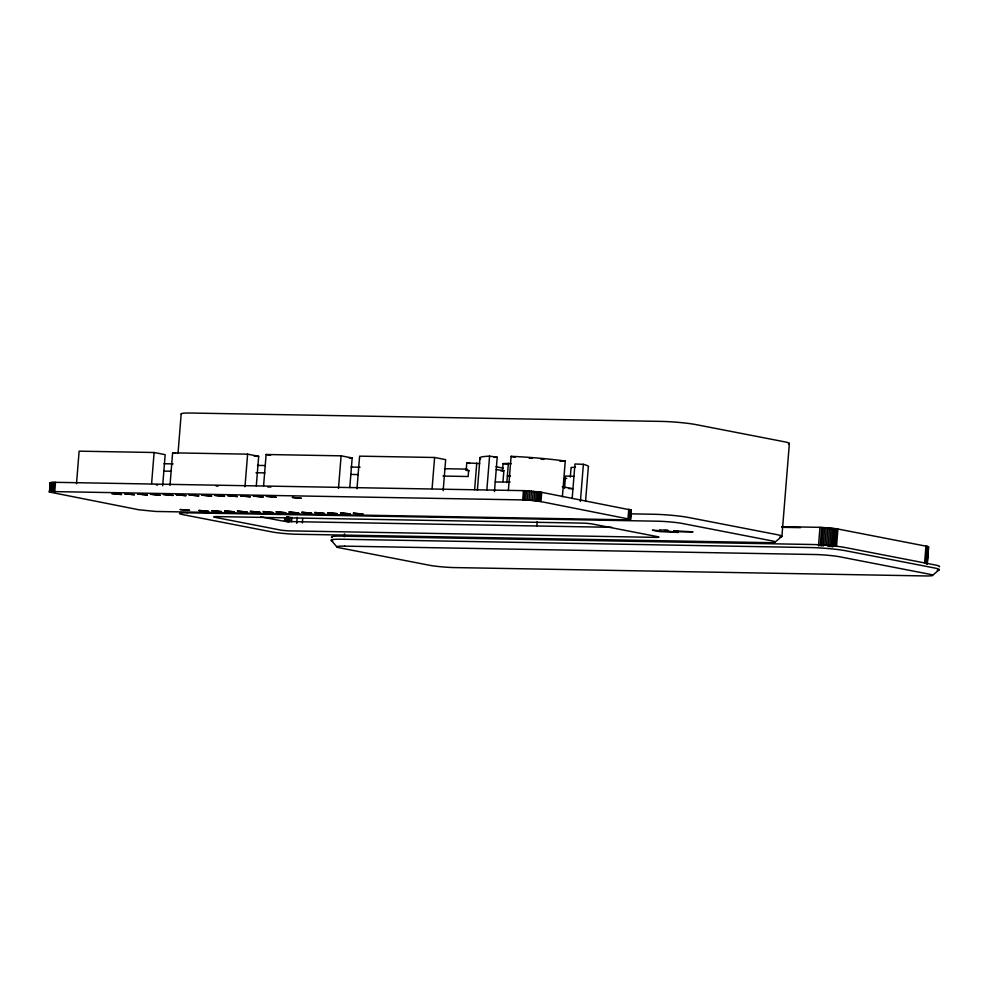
<?xml version="1.0" encoding="UTF-8"?>
<svg xmlns="http://www.w3.org/2000/svg" width="989" height="989" viewBox="0 0 989 989"><rect width="100%" height="100%" fill="white"/><g stroke="black" fill="none" stroke-linecap="round" stroke-linejoin="round"><path stroke-width="1.48" d="M631.217 509.941L630.549 519.373L626.556 519.831L155.842 511.461L139.029 509.805L49.45 492.04L50.192 482.756L54.197 482.298L524.912 490.668L541.712 492.324L631.303 510.089L630.216 510.423M49.524 492.188L50.34 482.62M50.365 485.723L50.192 482.756M49.45 492.04L50.711 482.508M49.957 491.793L51.28 482.422M50.538 491.706L51.317 491.644L52.071 482.36M51.317 491.644L52.293 491.607L53.047 482.323M52.293 491.607L53.443 491.595L54.197 482.298M53.443 491.595L54.754 491.607L55.495 482.311M76.499 483.745L79.12 451.169L154.111 452.505L165.175 454.656L162.678 485.747M151.614 483.596L154.111 452.505M169.997 485.401L172.618 452.838L247.609 454.161L258.673 456.312L256.287 485.92M178.008 453.469L181.185 413.884M244.988 486.736L247.609 454.161M263.606 485.587L266.115 454.495L341.106 455.83L352.171 457.969L349.785 487.589M284.523 521.24L284.77 518.261M285.24 521.364L285.487 518.384M285.537 521.413L285.784 518.434M285.87 521.463L286.105 518.483M286.229 521.5L286.587 517.037M286.6 521.549L286.958 517.074M286.995 521.586L287.354 517.111M287.391 521.623L287.75 517.148M287.787 521.648L288.145 517.173M288.182 521.673L288.541 517.198M288.565 521.697L288.924 517.222M288.924 521.71L289.283 517.235M289.864 521.735L290.222 517.259M291.545 521.759L291.903 517.296M296.712 523.342L297.182 517.383M302.362 522.934L302.721 518.459M338.485 488.393L341.106 455.83M344.296 536.817L344.531 533.887M356.98 488.727L359.6 456.152L434.604 457.487L445.668 459.638L443.159 490.729M432.094 488.578L434.604 457.487M469.12 470.851L466.165 470.282L466.759 462.852L479.714 463.606M474.621 489.679L476.76 463.025M477.366 490.309L479.999 457.61M486.823 490.321L489.58 456.152L497.22 457.215L494.451 491.607M502.449 471.036L503.042 463.606L508.383 463.384A45.185 3.783 4.6 0 0 511.202 463.767M502.981 481.655L503.871 470.653L496.218 469.59M506.825 482.644L508.383 463.384M508.358 490.519L511.103 456.349A54.531 4.562 4.6 0 1 565.263 461.059L562.395 496.725M54.754 491.607L522.724 499.915L523.465 490.631M522.724 499.915L524.158 499.952L524.912 490.668M524.158 499.952L525.703 500.014L526.457 490.729M525.703 500.014L527.335 500.1L528.077 490.816M527.335 500.1L529.016 500.211L529.758 490.927M630.549 519.373L540.971 501.608L530.722 500.335L531.464 491.051M532.416 500.483L533.17 491.199M534.085 500.657L534.826 491.372M535.692 500.83L536.434 491.545M537.2 501.015L537.954 491.731M538.609 501.213L539.351 491.929M536.817 526.123L537.175 521.648M539.87 501.411L540.612 492.126M540.971 501.608L541.712 492.324M564.521 488.405L565.51 476.03L573.954 476.364M570.319 477.081L571.098 467.451A45.185 3.783 4.6 0 0 575.413 467.154M572.186 498.382L574.955 463.989L583.386 464.323A54.531 4.562 4.6 0 1 588.319 467.055L585.575 501.225M580.395 501.472L583.386 464.323M628.003 518.496L628.757 509.211M628.93 518.693L629.672 509.409M629.647 518.879L630.401 509.595M630.166 519.052L630.92 509.768M630.413 519.509L631.155 510.213M781.903 536.322L789.37 443.468M818.484 545.916L819.98 527.335L836.62 528.769L927.744 546.497L928.597 546.966L927.212 564.101L928.523 546.818L926.817 547.337M820.19 545.953L821.686 527.384M821.661 546.015L823.157 527.446M823.207 546.101L824.702 527.52M824.925 544.766L826.297 527.632M826.544 544.89L827.917 527.755M828.04 546.46L829.536 527.891M829.623 546.62L831.119 528.052M831.156 546.793L832.651 528.213M832.59 546.966L834.086 528.398M834.036 545.718L835.421 528.583M835.235 545.916L836.62 528.769M836.546 546.151L837.93 529.004M924.579 563.223L925.951 546.089M925.667 563.458L927.052 546.311M926.359 563.643L927.744 546.497M927.188 558.624L927.769 551.479M926.854 563.804L928.238 546.657M774.968 542.195L781.631 536.582M932.367 575.511L939.031 569.899M559.935 461.282L565.263 461.059M510.052 475.66L507.382 475.771A45.185 3.783 4.6 0 0 510.2 476.142M495.229 481.977L510.077 482.063M216.195 486.081L218.161 486.094M267.698 486.959L270.899 487.045M254.247 456.238L258.673 456.312M349.216 457.919L352.171 457.969M163.989 463.73L173.124 463.89M257.486 465.399L265.089 465.535M350.984 467.055L360.107 467.216M444.469 468.712L467.303 469.12M466.165 470.282L468.662 470.319L468.168 476.513L442.973 476.068M163.976 471.11L171.381 471.234M255.99 472.742L264.879 472.903M350.959 474.436L358.377 474.559M630.673 513.847L653.791 514.268A24.935 2.089 4.6 0 1 688.542 517.482L777.057 534.653A24.935 2.089 4.6 0 1 779.827 536.953M781.57 526.655L819.98 527.335M782.052 527.31L800.472 527.644M611.894 527.322L289.616 521.574A8.135 0.68 4.6 0 1 281.605 520.832L260.799 516.827M568.737 488.578L572.952 488.751L562.284 486.724M826.198 528.151L830.871 528.583M529.016 500.211L530.722 500.335M156.336 484.931L157.61 485.055M495.996 466.759L503.389 468.193M466.759 462.852L469.726 463.421M266.115 454.495L270.59 455.36M172.618 452.838L175.597 453.407M511.103 456.349L515.059 457.375M331.266 540.353L336.965 546.979M788.406 443.925A24.935 2.089 4.6 0 0 784.524 441.799L696.009 424.615A24.935 2.089 4.6 0 0 661.258 421.401L191.285 413.043A24.935 2.089 4.6 0 0 181.346 414.168M332.094 537.571A24.935 2.089 4.6 0 1 341.465 536.137L811.437 544.482A24.935 2.089 4.6 0 1 846.188 547.708L934.704 564.88A24.935 2.089 4.6 0 1 939.278 566.796M332.836 541.008A24.935 2.089 4.6 0 1 341.217 539.228L811.19 547.585A24.935 2.089 4.6 0 1 845.941 550.799L934.457 567.97A24.935 2.089 4.6 0 1 937.226 570.282M508.42 464.311A54.531 4.562 4.6 0 1 503.042 463.606M480.629 458.859A54.531 4.562 4.6 0 1 489.58 456.152M494.166 457.388A45.185 3.783 4.6 0 1 497.22 457.215M529.164 458.167A45.185 3.783 4.6 0 1 532.119 458.377M540.921 459.131A45.185 3.783 4.6 0 1 543.839 459.403M566.746 478.429A35.839 3.004 4.6 0 1 564.126 478.688M500.755 470.863A35.839 3.004 4.6 0 1 503.871 470.653M180.27 509.545L189.505 510.299L180.27 509.545M673.793 530.87L680.098 531.798L693.029 531.81L673.793 530.87M659.688 530.166L660.417 530.722L652.394 530.203L659.638 531.6L678.244 532.441L664.509 530.747L668.119 530.475L665.238 529.919L659.688 530.166M111.856 493.548L121.474 494.5L111.856 493.548M124.725 493.771L134.356 494.723L124.725 493.771M137.607 494.006L147.225 494.957L137.607 494.006M150.476 494.24L160.107 495.18L150.476 494.24M163.358 494.463L172.976 495.415L163.358 494.463M176.227 494.698L185.845 495.637L176.227 494.698M189.097 494.92L198.727 495.872L189.097 494.92M201.979 495.155L211.597 496.095L201.979 495.155M214.848 495.378L224.478 496.33L214.848 495.378M227.73 495.613L237.348 496.552L227.73 495.613M240.599 495.835L250.217 496.787L240.599 495.835M198.913 510.448L208.543 511.387L198.913 510.448M253.468 496.07L263.099 497.01L253.468 496.07M211.794 510.67L221.412 511.622L211.794 510.67M266.35 496.293L275.968 497.244L266.35 496.293M224.664 510.905L234.282 511.845L224.664 510.905M237.533 511.128L247.163 512.079L237.533 511.128M250.415 511.362L260.033 512.302L250.415 511.362M263.284 511.585L272.915 512.537L263.284 511.585M276.166 511.82L285.784 512.759L276.166 511.82M289.035 512.042L298.653 512.994L289.035 512.042M301.905 512.277L311.535 513.217L301.905 512.277M314.786 512.5L324.404 513.452L314.786 512.5M327.656 512.735L337.286 513.674L327.656 512.735M340.537 512.957L350.155 513.909L340.537 512.957M353.407 513.192L363.025 514.132L353.407 513.192M292.41 497.43L301.311 498.332L292.41 497.43M216.776 516.592L215.404 516.604A8.135 0.68 4.6 0 0 214.193 517.173L280.851 530.116A8.135 0.68 4.6 0 0 288.862 530.858L657.228 537.398A8.135 0.68 4.6 0 0 658.439 536.829L591.768 523.886A8.135 0.68 4.6 0 0 583.757 523.144L216.776 516.592M187.168 512.821L185.153 512.809A18.68 1.558 4.6 0 0 181.766 514.416L273.162 532.156A18.68 1.558 4.6 0 0 295.587 534.233L769.479 542.652A18.68 1.558 4.6 0 0 772.854 541.032L681.458 523.305A18.68 1.558 4.6 0 0 659.033 521.228L187.168 512.821M344.568 546.138L342.553 546.126A18.68 1.558 4.6 0 0 339.165 547.745L430.561 565.473A18.68 1.558 4.6 0 0 452.987 567.55L926.878 575.969A18.68 1.558 4.6 0 0 930.253 574.362L838.857 556.622A18.68 1.558 4.6 0 0 816.432 554.545L344.568 546.138"/></g></svg>
